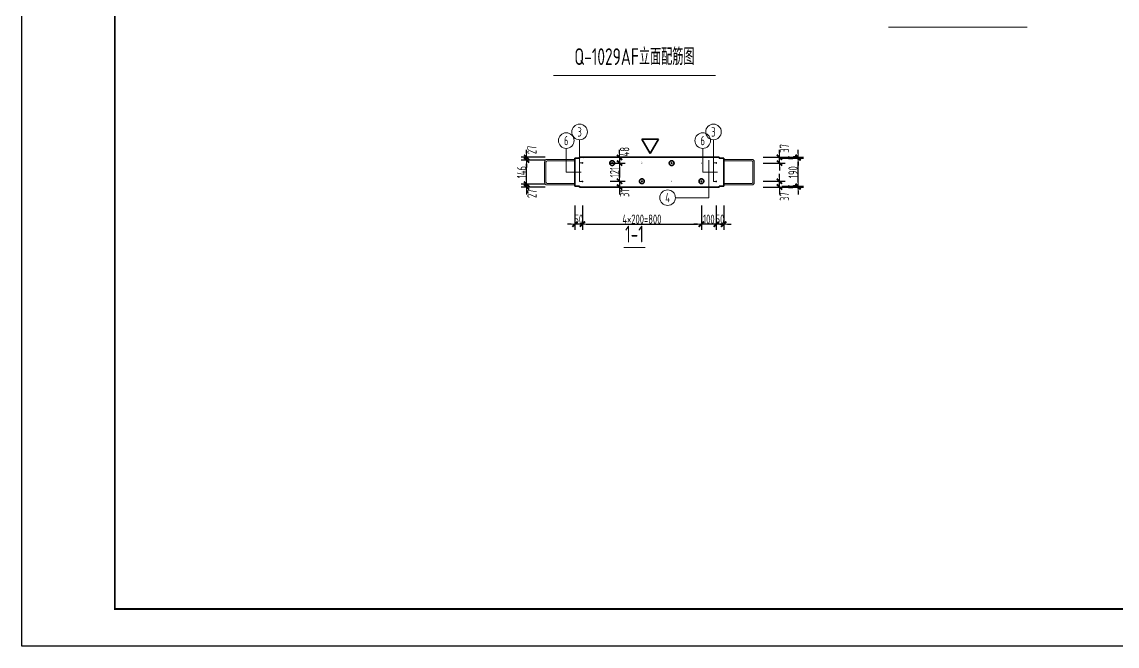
# Model space of a CAD drawing. Extents: x -85320 to 1679916, y -1321939 to 627.
# Drawn here: x 1023540 to 1052996, y -1117942 to -1101144 of the extents above; entities that cross this region are included whole.
import ezdxf
from ezdxf.enums import TextEntityAlignment as Align

# ---------------------------------------------------------------- set-up
doc = ezdxf.new("R2010")
doc.units = 0
doc.header["$LTSCALE"] = 1000
doc.linetypes.add('点划线', pattern=[1850, 1200, -300, 50, -300])
for name, color, linetype in [('BORDER', 7, 'Continuous'), ('打印线框', 7, 'Continuous'), ('拉模', 7, 'Continuous')]:
    doc.layers.add(name, color=color, linetype=linetype)
for name, color, linetype, lineweight in [('直线', 7, 'Continuous', 18), ('预制墙图名', 7, 'Continuous', 18), ('预制墙墙身水平筋', 130, 'Continuous', 18), ('预制墙墙身纵向受力筋', 1, 'Continuous', 18), ('预制墙墙身纵向非受力筋', 94, 'Continuous', 18), ('预制墙墙身附加筋', 94, 'Continuous', 18), ('预制墙拉筋', 130, 'Continuous', 18), ('预制墙详图孔洞', 9, '点划线', 18), ('预制墙详图标注', 3, 'Continuous', 18), ('预制墙详图轮廓', 3, 'Continuous', 35)]:
    doc.layers.add(name, color=color, linetype=linetype, lineweight=lineweight)
doc.styles.add('样式 1', font='yjkeng.shx', dxfattribs={"width": 0.7, "bigfont": 'yjkchn.shx'})
doc.styles.add('样式 2', font='yjkeng.shx', dxfattribs={"width": 0.7, "bigfont": 'yjkchn.shx'})
doc.dimstyles.new('盈建科结构', dxfattribs={"dimscale": 100, "dimtxt": 2.5, "dimasz": 1, "dimexe": 1.5, "dimexo": 0.625, "dimgap": 0.1, "dimtad": 1, "dimdec": 0, "dimrnd": 1, "dimzin": 0, "dimdsep": 46, "dimtxsty": '样式 1', "dimblk": '_yjkbk', "dimblk1": 'ARCHTICK', "dimblk2": 'ARCHTICK', "dimcen": 0.09, "dimadec": 0, "dimazin": 0, "dimtfac": 1, "dimtdec": 4, "dimtix": 1, "dimtmove": 2, "dimatfit": 3, "dimfxl": 1, "dimtolj": 1, "dimtzin": 0, "dimarcsym": 0})

# ---------------------------------------------------------------- blocks, each defined once
blk = doc.blocks.new('_yjkbk')
blk.add_line((-1, 0), (1.5, 0))
blk.add_lwpolyline([(-0.7, -0.7, 0.5, 0.5, 0), (0.7, 0.7, 0.5, 0.5, 0)], format="xyseb")
blk = doc.blocks.new('*D3324')
at = {"layer": 'Defpoints', "color": 0, "transparency": 16777216}
for p in [(1042215, -1106088), (1042415, -1106088), (1042215, -1106588)]:
    blk.add_point(p, dxfattribs=at)
at = {"layer": '预制墙详图标注', "color": 0, "lineweight": -2, "transparency": 16777216}
for p, q in [((1042215, -1106088), (1042215, -1106738)), ((1042415, -1106088), (1042415, -1106738)), ((1042115, -1106588), (1042015, -1106588)), ((1042415, -1106588), (1042215, -1106588)), ((1042515, -1106588), (1042615, -1106588))]:
    blk.add_line(p, q, dxfattribs=at)
at = {"layer": '预制墙详图标注', "color": 0, "lineweight": -2, "transparency": 16777216, "xscale": 100, "yscale": 100, "zscale": 100}
blk.add_blockref('_yjkbk', (1042215, -1106588), dxfattribs=at)
at = {"layer": '预制墙详图标注', "color": 0, "lineweight": -2, "transparency": 16777216, "xscale": 100, "yscale": 100, "zscale": 100, "rotation": 180}
blk.add_blockref('_yjkbk', (1042415, -1106588), dxfattribs=at)
at = {"layer": '预制墙详图标注', "color": 0, "transparency": 16777216, "insert": (1042315, -1106578), "char_height": 250, "attachment_point": 8, "style": '样式 1'}
blk.add_mtext('\\A1;50', dxfattribs=at)
blk = doc.blocks.new('_ArchTick')
at = {"color": 0, "linetype": 'ByBlock', "const_width": 0.4}
blk.add_lwpolyline([(-0.5, -0.5), (0.5, 0.5)], dxfattribs=at)
blk = doc.blocks.new('*D3325')
at = {"layer": 'Defpoints', "color": 0, "transparency": 16777216}
for p in [(1041815, -1106088), (1042215, -1106088), (1041815, -1106588)]:
    blk.add_point(p, dxfattribs=at)
at = {"layer": '预制墙详图标注', "color": 0, "lineweight": -2, "transparency": 16777216}
for p, q in [((1041815, -1106088), (1041815, -1106738)), ((1042215, -1106088), (1042215, -1106738)), ((1041715, -1106588), (1041615, -1106588)), ((1042215, -1106588), (1041815, -1106588)), ((1042315, -1106588), (1042415, -1106588))]:
    blk.add_line(p, q, dxfattribs=at)
at = {"layer": '预制墙详图标注', "color": 0, "lineweight": -2, "transparency": 16777216, "xscale": 100, "yscale": 100, "zscale": 100}
blk.add_blockref('_yjkbk', (1041815, -1106588), dxfattribs=at)
at = {"layer": '预制墙详图标注', "color": 0, "lineweight": -2, "transparency": 16777216, "xscale": 100, "yscale": 100, "zscale": 100, "rotation": 180}
blk.add_blockref('_yjkbk', (1042215, -1106588), dxfattribs=at)
at = {"layer": '预制墙详图标注', "color": 0, "transparency": 16777216, "insert": (1042015, -1106578), "char_height": 250, "attachment_point": 8, "style": '样式 1'}
blk.add_mtext('\\A1;100', dxfattribs=at)
blk = doc.blocks.new('*D3326')
at = {"layer": 'Defpoints', "color": 0, "transparency": 16777216}
for p in [(1038615, -1106088), (1041815, -1106088), (1041815, -1106588)]:
    blk.add_point(p, dxfattribs=at)
at = {"layer": '预制墙详图标注', "color": 0, "lineweight": -2, "transparency": 16777216}
for p, q in [((1038615, -1106151), (1038615, -1106738)), ((1041815, -1106151), (1041815, -1106738)), ((1038715, -1106588), (1041715, -1106588))]:
    blk.add_line(p, q, dxfattribs=at)
at = {"layer": '预制墙详图标注', "color": 0, "lineweight": -2, "transparency": 16777216, "xscale": 100, "yscale": 100, "zscale": 100, "rotation": 180}
blk.add_blockref('_yjkbk', (1038615, -1106588), dxfattribs=at)
at = {"layer": '预制墙详图标注', "color": 0, "lineweight": -2, "transparency": 16777216, "xscale": 100, "yscale": 100, "zscale": 100}
blk.add_blockref('_yjkbk', (1041815, -1106588), dxfattribs=at)
at = {"layer": '预制墙详图标注', "color": 0, "transparency": 16777216, "insert": (1040215, -1106578), "char_height": 250, "attachment_point": 8, "style": '样式 1'}
blk.add_mtext('\\A1;4×200=800', dxfattribs=at)
blk = doc.blocks.new('*D3327')
at = {"layer": 'Defpoints', "color": 0, "transparency": 16777216}
for p in [(1038415, -1106088), (1038615, -1106088), (1038415, -1106588)]:
    blk.add_point(p, dxfattribs=at)
at = {"layer": '预制墙详图标注', "color": 0, "lineweight": -2, "transparency": 16777216}
for p, q in [((1038415, -1106088), (1038415, -1106738)), ((1038615, -1106088), (1038615, -1106738)), ((1038315, -1106588), (1038215, -1106588)), ((1038615, -1106588), (1038415, -1106588)), ((1038715, -1106588), (1038815, -1106588))]:
    blk.add_line(p, q, dxfattribs=at)
at = {"layer": '预制墙详图标注', "color": 0, "lineweight": -2, "transparency": 16777216, "xscale": 100, "yscale": 100, "zscale": 100}
blk.add_blockref('_yjkbk', (1038415, -1106588), dxfattribs=at)
at = {"layer": '预制墙详图标注', "color": 0, "lineweight": -2, "transparency": 16777216, "xscale": 100, "yscale": 100, "zscale": 100, "rotation": 180}
blk.add_blockref('_yjkbk', (1038615, -1106588), dxfattribs=at)
at = {"layer": '预制墙详图标注', "color": 0, "transparency": 16777216, "insert": (1038515, -1106578), "char_height": 250, "attachment_point": 8, "style": '样式 1'}
blk.add_mtext('\\A1;50', dxfattribs=at)
blk = doc.blocks.new('*D3342')
at = {"layer": 'Defpoints', "color": 0, "transparency": 16777216}
for p in [(1037115, -1105512), (1037615, -1105512), (1037615, -1105588)]:
    blk.add_point(p, dxfattribs=at)
at = {"layer": '预制墙详图标注', "color": 0, "lineweight": -2, "transparency": 16777216}
for p, q in [((1037115, -1105412), (1037115, -1105312)), ((1037615, -1105512), (1036965, -1105512)), ((1037615, -1105588), (1036965, -1105588)), ((1037115, -1105588), (1037115, -1105512)), ((1037115, -1105688), (1037115, -1105788))]:
    blk.add_line(p, q, dxfattribs=at)
at = {"layer": '预制墙详图标注', "color": 0, "lineweight": -2, "transparency": 16777216, "xscale": 100, "yscale": 100, "zscale": 100}
for p, rotation in [((1037115, -1105512), 270), ((1037115, -1105588), 90)]:
    blk.add_blockref('_yjkbk', p, dxfattribs=dict(at, rotation=rotation))
at = {"layer": '预制墙详图标注', "color": 0, "transparency": 16777216, "insert": (1037383, -1105768), "char_height": 250, "attachment_point": 8, "rotation": 90, "style": '样式 1'}
blk.add_mtext('\\A1;27', dxfattribs=at)
blk = doc.blocks.new('*D3343')
at = {"layer": 'Defpoints', "color": 0, "transparency": 16777216}
for p in [(1037115, -1104864), (1037615, -1104864), (1037615, -1105512)]:
    blk.add_point(p, dxfattribs=at)
at = {"layer": '预制墙详图标注', "color": 0, "lineweight": -2, "transparency": 16777216}
for p, q in [((1037615, -1104864), (1036965, -1104864)), ((1037115, -1105412), (1037115, -1104964)), ((1037615, -1105512), (1036965, -1105512))]:
    blk.add_line(p, q, dxfattribs=at)
at = {"layer": '预制墙详图标注', "color": 0, "lineweight": -2, "transparency": 16777216, "xscale": 100, "yscale": 100, "zscale": 100}
for p, rotation in [((1037115, -1104864), 90), ((1037115, -1105512), 270)]:
    blk.add_blockref('_yjkbk', p, dxfattribs=dict(at, rotation=rotation))
at = {"layer": '预制墙详图标注', "color": 0, "transparency": 16777216, "insert": (1037105, -1105188), "char_height": 250, "attachment_point": 8, "rotation": 90, "style": '样式 1'}
blk.add_mtext('\\A1;146', dxfattribs=at)
blk = doc.blocks.new('*D3344')
at = {"layer": 'Defpoints', "color": 0, "transparency": 16777216}
for p in [(1037115, -1104788), (1037615, -1104788), (1037615, -1104864)]:
    blk.add_point(p, dxfattribs=at)
at = {"layer": '预制墙详图标注', "color": 0, "lineweight": -2, "transparency": 16777216}
for p, q in [((1037115, -1104688), (1037115, -1104588)), ((1037615, -1104788), (1036965, -1104788)), ((1037615, -1104864), (1036965, -1104864)), ((1037115, -1104864), (1037115, -1104788)), ((1037115, -1104964), (1037115, -1105064))]:
    blk.add_line(p, q, dxfattribs=at)
at = {"layer": '预制墙详图标注', "color": 0, "lineweight": -2, "transparency": 16777216, "xscale": 100, "yscale": 100, "zscale": 100}
for p, rotation in [((1037115, -1104788), 270), ((1037115, -1104864), 90)]:
    blk.add_blockref('_yjkbk', p, dxfattribs=dict(at, rotation=rotation))
at = {"layer": '预制墙详图标注', "color": 0, "transparency": 16777216, "insert": (1037381, -1104589), "char_height": 250, "attachment_point": 8, "rotation": 90, "style": '样式 1'}
blk.add_mtext('\\A1;27', dxfattribs=at)
blk = doc.blocks.new('*D3362')
at = {"layer": 'Defpoints', "color": 0, "transparency": 16777216}
for p in [(1039365, -1105432), (1039365, -1105588), (1039615, -1105588)]:
    blk.add_point(p, dxfattribs=at)
at = {"layer": '预制墙详图标注', "color": 0, "lineweight": -2, "transparency": 16777216}
for p, q in [((1039365, -1105432), (1039765, -1105432)), ((1039615, -1105332), (1039615, -1105232)), ((1039615, -1105432), (1039615, -1105588)), ((1039365, -1105588), (1039765, -1105588)), ((1039615, -1105688), (1039615, -1105788))]:
    blk.add_line(p, q, dxfattribs=at)
at = {"layer": '预制墙详图标注', "color": 0, "lineweight": -2, "transparency": 16777216, "xscale": 100, "yscale": 100, "zscale": 100}
for p, rotation in [((1039615, -1105432), 270), ((1039615, -1105588), 90)]:
    blk.add_blockref('_yjkbk', p, dxfattribs=dict(at, rotation=rotation))
at = {"layer": '预制墙详图标注', "color": 0, "transparency": 16777216, "insert": (1039875, -1105756), "char_height": 250, "attachment_point": 8, "rotation": 90, "style": '样式 1'}
blk.add_mtext('\\A1;31', dxfattribs=at)
blk = doc.blocks.new('*D3363')
at = {"layer": 'Defpoints', "color": 0, "transparency": 16777216}
for p in [(1039365, -1104944), (1039365, -1105432), (1039615, -1105432)]:
    blk.add_point(p, dxfattribs=at)
at = {"layer": '预制墙详图标注', "color": 0, "lineweight": -2, "transparency": 16777216}
for p, q in [((1039365, -1104944), (1039765, -1104944)), ((1039615, -1105044), (1039615, -1105332)), ((1039365, -1105432), (1039765, -1105432))]:
    blk.add_line(p, q, dxfattribs=at)
at = {"layer": '预制墙详图标注', "color": 0, "lineweight": -2, "transparency": 16777216, "xscale": 100, "yscale": 100, "zscale": 100}
for p, rotation in [((1039615, -1104944), 90), ((1039615, -1105432), 270)]:
    blk.add_blockref('_yjkbk', p, dxfattribs=dict(at, rotation=rotation))
at = {"layer": '预制墙详图标注', "color": 0, "transparency": 16777216, "insert": (1039605, -1105188), "char_height": 250, "attachment_point": 8, "rotation": 90, "style": '样式 1'}
blk.add_mtext('\\A1;121', dxfattribs=at)
blk = doc.blocks.new('*D3364')
at = {"layer": 'Defpoints', "color": 0, "transparency": 16777216}
for p in [(1039365, -1104788), (1039365, -1104944), (1039615, -1104944)]:
    blk.add_point(p, dxfattribs=at)
at = {"layer": '预制墙详图标注', "color": 0, "lineweight": -2, "transparency": 16777216}
for p, q in [((1039615, -1104688), (1039615, -1104588)), ((1039365, -1104788), (1039765, -1104788)), ((1039615, -1104788), (1039615, -1104944)), ((1039365, -1104944), (1039765, -1104944)), ((1039615, -1105044), (1039615, -1105144))]:
    blk.add_line(p, q, dxfattribs=at)
at = {"layer": '预制墙详图标注', "color": 0, "lineweight": -2, "transparency": 16777216, "xscale": 100, "yscale": 100, "zscale": 100}
for p, rotation in [((1039615, -1104788), 270), ((1039615, -1104944), 90)]:
    blk.add_blockref('_yjkbk', p, dxfattribs=dict(at, rotation=rotation))
at = {"layer": '预制墙详图标注', "color": 0, "transparency": 16777216, "insert": (1039875, -1104636), "char_height": 250, "attachment_point": 8, "rotation": 90, "style": '样式 1'}
blk.add_mtext('\\A1;48', dxfattribs=at)
blk = doc.blocks.new('图框1')
at = {"layer": 'BORDER', "const_width": 50}
blk.add_lwpolyline([(1377779, -823089), (1377779, -783089), (1433679, -783089), (1433679, -823089)], close=True, dxfattribs=at)
blk = doc.blocks.new('闭口大左')
at = {"layer": '预制墙墙身水平筋', "color": 4, "lineweight": 0}
for p, q in [((1052669, -854687), (1052669, -855255)), ((1052709, -854687), (1052709, -855255))]:
    blk.add_line(p, q, dxfattribs=at)
at = {"layer": '预制墙墙身水平筋', "lineweight": 0}
for p, q in [((1052729, -854627), (1053489, -854627)), ((1052729, -854627), (1053489, -854627)), ((1052729, -854627), (1053489, -854627)), ((1052729, -854627), (1053489, -854627)), ((1052729, -854627), (1053489, -854627)), ((1052729, -854627), (1053489, -854627)), ((1052729, -854627), (1053489, -854627)), ((1052729, -854627), (1053489, -854627)), ((1052729, -854627), (1053489, -854627)), ((1052729, -854627), (1053489, -854627)), ((1052729, -854627), (1053489, -854627)), ((1052729, -854627), (1053489, -854627)), ((1052729, -854627), (1053489, -854627)), ((1052729, -854627), (1053489, -854627)), ((1052729, -854627), (1053489, -854627)), ((1053489, -854667), (1052729, -854667)), ((1053489, -854667), (1052729, -854667)), ((1053489, -854667), (1052729, -854667)), ((1053489, -854667), (1052729, -854667)), ((1053489, -854667), (1052729, -854667)), ((1053489, -854667), (1052729, -854667)), ((1053489, -854667), (1052729, -854667)), ((1053489, -854667), (1052729, -854667)), ((1053489, -854667), (1052729, -854667)), ((1053489, -854667), (1052729, -854667)), ((1053489, -854667), (1052729, -854667)), ((1053489, -854667), (1052729, -854667)), ((1053489, -854667), (1052729, -854667)), ((1053489, -854667), (1052729, -854667)), ((1053489, -854667), (1052729, -854667)), ((1052729, -855275), (1053489, -855275)), ((1053489, -855315), (1052729, -855315))]:
    blk.add_line(p, q, dxfattribs=at)
for centre, radius, start, end in [((1052729, -854687), 60, 90, 180), ((1052729, -854687), 60, 90, 180), ((1052729, -854687), 60, 90, 180), ((1052729, -854687), 60, 90, 180), ((1052729, -854687), 60, 90, 180), ((1052729, -854687), 60, 90, 180), ((1052729, -854687), 60, 90, 180), ((1052729, -854687), 60, 90, 180), ((1052729, -854687), 60, 90, 180), ((1052729, -854687), 60, 90, 180), ((1052729, -854687), 60, 90, 180), ((1052729, -854687), 60, 90, 180), ((1052729, -854687), 60, 90, 180), ((1052729, -854687), 60, 90, 180), ((1052729, -854687), 20, 90, 180), ((1052729, -854687), 20, 90, 180), ((1052729, -854687), 20, 90, 180), ((1052729, -854687), 20, 90, 180), ((1052729, -854687), 20, 90, 180), ((1052729, -854687), 20, 90, 180), ((1052729, -854687), 20, 90, 180), ((1052729, -854687), 20, 90, 180), ((1052729, -854687), 20, 90, 180), ((1052729, -854687), 20, 90, 180), ((1052729, -854687), 20, 90, 180), ((1052729, -854687), 20, 90, 180), ((1052729, -854687), 20, 90, 180), ((1052729, -854687), 20, 90, 180), ((1052729, -855255), 60, 180, 270), ((1052729, -855255), 20, 180, 270)]:
    blk.add_arc(centre, radius, start, end, dxfattribs=at)
blk = doc.blocks.new('u闭口大右')
at = {"layer": '预制墙墙身水平筋', "lineweight": 0}
for p, q in [((1059089, -854627), (1059833, -854627)), ((1059089, -854627), (1059833, -854627)), ((1059089, -854627), (1059833, -854627)), ((1059089, -854627), (1059833, -854627)), ((1059089, -854627), (1059833, -854627)), ((1059089, -854627), (1059833, -854627)), ((1059089, -854627), (1059833, -854627)), ((1059089, -854627), (1059833, -854627)), ((1059089, -854627), (1059833, -854627)), ((1059089, -854627), (1059833, -854627)), ((1059089, -854627), (1059833, -854627)), ((1059089, -854627), (1059833, -854627)), ((1059089, -854627), (1059833, -854627)), ((1059089, -854627), (1059833, -854627)), ((1059089, -854627), (1059833, -854627)), ((1059833, -854667), (1059089, -854667)), ((1059833, -854667), (1059089, -854667)), ((1059833, -854667), (1059089, -854667)), ((1059833, -854667), (1059089, -854667)), ((1059833, -854667), (1059089, -854667)), ((1059833, -854667), (1059089, -854667)), ((1059833, -854667), (1059089, -854667)), ((1059833, -854667), (1059089, -854667)), ((1059833, -854667), (1059089, -854667)), ((1059833, -854667), (1059089, -854667)), ((1059833, -854667), (1059089, -854667)), ((1059833, -854667), (1059089, -854667)), ((1059833, -854667), (1059089, -854667)), ((1059833, -854667), (1059089, -854667)), ((1059833, -854667), (1059089, -854667)), ((1059869, -854732), (1059869, -854703)), ((1059869, -854732), (1059869, -854703)), ((1059869, -854732), (1059869, -854703)), ((1059869, -854732), (1059869, -854703)), ((1059869, -854732), (1059869, -854703)), ((1059869, -854732), (1059869, -854703)), ((1059869, -854732), (1059869, -854703)), ((1059869, -854732), (1059869, -854703)), ((1059869, -854732), (1059869, -854703)), ((1059869, -854732), (1059869, -854703)), ((1059869, -854732), (1059869, -854703)), ((1059869, -854732), (1059869, -854703)), ((1059869, -854732), (1059869, -854703)), ((1059869, -854732), (1059869, -854703)), ((1059869, -854732), (1059869, -854703)), ((1059909, -854703), (1059909, -854732)), ((1059909, -854703), (1059909, -854732)), ((1059909, -854703), (1059909, -854732)), ((1059909, -854703), (1059909, -854732)), ((1059909, -854703), (1059909, -854732)), ((1059909, -854703), (1059909, -854732)), ((1059909, -854703), (1059909, -854732)), ((1059909, -854703), (1059909, -854732)), ((1059909, -854703), (1059909, -854732)), ((1059909, -854703), (1059909, -854732)), ((1059909, -854703), (1059909, -854732)), ((1059909, -854703), (1059909, -854732)), ((1059909, -854703), (1059909, -854732)), ((1059909, -854703), (1059909, -854732)), ((1059909, -854703), (1059909, -854732)), ((1059089, -855275), (1059833, -855275)), ((1059089, -855275), (1059833, -855275)), ((1059089, -855275), (1059833, -855275)), ((1059089, -855275), (1059833, -855275)), ((1059089, -855275), (1059833, -855275)), ((1059089, -855275), (1059833, -855275)), ((1059089, -855275), (1059833, -855275)), ((1059089, -855275), (1059833, -855275)), ((1059089, -855275), (1059833, -855275)), ((1059089, -855275), (1059833, -855275)), ((1059089, -855275), (1059833, -855275)), ((1059089, -855275), (1059833, -855275)), ((1059089, -855275), (1059833, -855275)), ((1059089, -855275), (1059833, -855275)), ((1059089, -855275), (1059833, -855275)), ((1059833, -855315), (1059089, -855315))]:
    blk.add_line(p, q, dxfattribs=at)
at = {"layer": '预制墙墙身水平筋', "color": 4, "lineweight": 0}
for p, q in [((1059869, -854703), (1059869, -855238)), ((1059909, -854703), (1059909, -855238))]:
    blk.add_line(p, q, dxfattribs=at)
at = {"layer": '预制墙墙身水平筋', "lineweight": 0}
for centre, radius, start, end in [((1059833, -854703), 76.6, 360, 90), ((1059833, -854703), 76.6, 360, 90), ((1059833, -854703), 76.6, 360, 90), ((1059833, -854703), 76.6, 360, 90), ((1059833, -854703), 76.6, 360, 90), ((1059833, -854703), 76.6, 360, 90), ((1059833, -854703), 76.6, 360, 90), ((1059833, -854703), 76.6, 360, 90), ((1059833, -854703), 76.6, 360, 90), ((1059833, -854703), 76.6, 360, 90), ((1059833, -854703), 76.6, 360, 90), ((1059833, -854703), 76.6, 360, 90), ((1059833, -854703), 76.6, 360, 90), ((1059833, -854703), 76.6, 360, 90), ((1059833, -854703), 36.6, 360, 90), ((1059833, -854703), 36.6, 360, 90), ((1059833, -854703), 36.6, 360, 90), ((1059833, -854703), 36.6, 360, 90), ((1059833, -854703), 36.6, 360, 90), ((1059833, -854703), 36.6, 360, 90), ((1059833, -854703), 36.6, 360, 90), ((1059833, -854703), 36.6, 360, 90), ((1059833, -854703), 36.6, 360, 90), ((1059833, -854703), 36.6, 360, 90), ((1059833, -854703), 36.6, 360, 90), ((1059833, -854703), 36.6, 360, 90), ((1059833, -854703), 36.6, 360, 90), ((1059833, -854703), 36.6, 360, 90), ((1059833, -855238), 76.6, 270, 0), ((1059833, -855238), 76.6, 270, 0), ((1059833, -855238), 76.6, 270, 0), ((1059833, -855238), 76.6, 270, 0), ((1059833, -855238), 76.6, 270, 0), ((1059833, -855238), 76.6, 270, 0), ((1059833, -855238), 76.6, 270, 0), ((1059833, -855238), 76.6, 270, 0), ((1059833, -855238), 76.6, 270, 0), ((1059833, -855238), 76.6, 270, 0), ((1059833, -855238), 76.6, 270, 0), ((1059833, -855238), 76.6, 270, 0), ((1059833, -855238), 76.6, 270, 0), ((1059833, -855238), 36.6, 270, 0), ((1059833, -855238), 76.6, 270, 0)]:
    blk.add_arc(centre, radius, start, end, dxfattribs=at)
blk = doc.blocks.new('*D3377')
at = {"layer": 'Defpoints', "color": 0, "transparency": 16777216}
for p in [(1043415, -1105432), (1043915, -1105432), (1043415, -1105588)]:
    blk.add_point(p, dxfattribs=at)
at = {"layer": '预制墙详图标注', "color": 0, "lineweight": -2, "transparency": 16777216}
for p, q in [((1043478, -1105432), (1044065, -1105432)), ((1043915, -1105332), (1043915, -1105232)), ((1043915, -1105588), (1043915, -1105432)), ((1043478, -1105588), (1044065, -1105588)), ((1043915, -1105688), (1043915, -1105788))]:
    blk.add_line(p, q, dxfattribs=at)
at = {"layer": '预制墙详图标注', "color": 0, "lineweight": -2, "transparency": 16777216, "xscale": 100, "yscale": 100, "zscale": 100}
for p, rotation in [((1043915, -1105432), 270), ((1043915, -1105588), 90)]:
    blk.add_blockref('_yjkbk', p, dxfattribs=dict(at, rotation=rotation))
at = {"layer": '预制墙详图标注', "color": 0, "transparency": 16777216, "insert": (1044175, -1105845), "char_height": 250, "attachment_point": 8, "rotation": 90, "style": '样式 1'}
blk.add_mtext('\\A1;37', dxfattribs=at)
blk = doc.blocks.new('*D3378')
at = {"layer": 'Defpoints', "color": 0, "transparency": 16777216}
for p in [(1043415, -1104788), (1043915, -1104788), (1043415, -1104944)]:
    blk.add_point(p, dxfattribs=at)
at = {"layer": '预制墙详图标注', "color": 0, "lineweight": -2, "transparency": 16777216}
for p, q in [((1043915, -1104688), (1043915, -1104588)), ((1043478, -1104788), (1044065, -1104788)), ((1043915, -1104944), (1043915, -1104788)), ((1043478, -1104944), (1044065, -1104944)), ((1043915, -1105044), (1043915, -1105144))]:
    blk.add_line(p, q, dxfattribs=at)
at = {"layer": '预制墙详图标注', "color": 0, "lineweight": -2, "transparency": 16777216, "xscale": 100, "yscale": 100, "zscale": 100}
for p, rotation in [((1043915, -1104788), 270), ((1043915, -1104944), 90)]:
    blk.add_blockref('_yjkbk', p, dxfattribs=dict(at, rotation=rotation))
at = {"layer": '预制墙详图标注', "color": 0, "transparency": 16777216, "insert": (1044175, -1104547), "char_height": 250, "attachment_point": 8, "rotation": 90, "style": '样式 1'}
blk.add_mtext('\\A1;37', dxfattribs=at)
blk = doc.blocks.new('*D3379')
at = {"layer": 'Defpoints', "color": 0, "transparency": 16777216}
for p in [(1043915, -1104808), (1044415, -1104808), (1043915, -1105568)]:
    blk.add_point(p, dxfattribs=at)
at = {"layer": '预制墙详图标注', "color": 0, "lineweight": -2, "transparency": 16777216}
for p, q in [((1043978, -1104808), (1044565, -1104808)), ((1044415, -1105468), (1044415, -1104908)), ((1043978, -1105568), (1044565, -1105568))]:
    blk.add_line(p, q, dxfattribs=at)
at = {"layer": '预制墙详图标注', "color": 0, "lineweight": -2, "transparency": 16777216, "xscale": 100, "yscale": 100, "zscale": 100}
for p, rotation in [((1044415, -1104808), 90), ((1044415, -1105568), 270)]:
    blk.add_blockref('_yjkbk', p, dxfattribs=dict(at, rotation=rotation))
at = {"layer": '预制墙详图标注', "color": 0, "transparency": 16777216, "insert": (1044405, -1105188), "char_height": 250, "attachment_point": 8, "rotation": 90, "style": '样式 1'}
blk.add_mtext('\\A1;190', dxfattribs=at)
blk = doc.blocks.new('*D3380')
at = {"layer": 'Defpoints', "color": 0, "transparency": 16777216}
for p in [(1043915, -1104788), (1043915, -1104808), (1044415, -1104788)]:
    blk.add_point(p, dxfattribs=at)
at = {"layer": '预制墙详图标注', "color": 0, "lineweight": -2, "transparency": 16777216}
for p, q in [((1044415, -1104688), (1044415, -1104588)), ((1043978, -1104788), (1044565, -1104788)), ((1043978, -1104808), (1044565, -1104808)), ((1044415, -1104808), (1044415, -1104788)), ((1044415, -1104908), (1044415, -1105008))]:
    blk.add_line(p, q, dxfattribs=at)
at = {"layer": '预制墙详图标注', "color": 0, "lineweight": -2, "transparency": 16777216, "xscale": 100, "yscale": 100, "zscale": 100}
for p, rotation in [((1044415, -1104808), 90), ((1044415, -1104788), 270)]:
    blk.add_blockref('_yjkbk', p, dxfattribs=dict(at, rotation=rotation))
at = {"layer": '预制墙详图标注', "color": 0, "transparency": 16777216, "insert": (1044405, -1104798), "char_height": 250, "attachment_point": 8, "rotation": 90, "style": '样式 1'}
blk.add_mtext('\\A1;5', dxfattribs=at)
blk = doc.blocks.new('*D3381')
at = {"layer": 'Defpoints', "color": 0, "transparency": 16777216}
for p in [(1043915, -1105568), (1043915, -1105588), (1044415, -1105568)]:
    blk.add_point(p, dxfattribs=at)
at = {"layer": '预制墙详图标注', "color": 0, "lineweight": -2, "transparency": 16777216}
for p, q in [((1044415, -1105468), (1044415, -1105368)), ((1043978, -1105568), (1044565, -1105568)), ((1043978, -1105588), (1044565, -1105588)), ((1044415, -1105588), (1044415, -1105568)), ((1044415, -1105688), (1044415, -1105788))]:
    blk.add_line(p, q, dxfattribs=at)
at = {"layer": '预制墙详图标注', "color": 0, "lineweight": -2, "transparency": 16777216, "xscale": 100, "yscale": 100, "zscale": 100}
for p, rotation in [((1044415, -1105588), 90), ((1044415, -1105568), 270)]:
    blk.add_blockref('_yjkbk', p, dxfattribs=dict(at, rotation=rotation))
at = {"layer": '预制墙详图标注', "color": 0, "transparency": 16777216, "insert": (1044405, -1105578), "char_height": 250, "attachment_point": 8, "rotation": 90, "style": '样式 1'}
blk.add_mtext('\\A1;5', dxfattribs=at)

msp = doc.modelspace()

# ---------------------------------------------------------------- linework, layer by layer
at = {"layer": '打印线框', "color": 1}
msp.add_lwpolyline([(1023539.777, -1117942.171), (1023539.777, -1075942.171), (1082939.777, -1075942.171), (1082939.777, -1117942.171)], close=True, dxfattribs=at)
at = {"layer": '直线', "lineweight": 18}
for p, q in [((1038615.312, -1104940.161), (1038540.312, -1104940.161)), ((1042215.312, -1104940.161), (1042140.312, -1104940.161)), ((1042015.312, -1105512.161), (1042015.312, -1105874.161))]:
    msp.add_line(p, q, dxfattribs=at)
for points in [[(1038579.312, -1105188.161), (1038179.312, -1105188.161), (1038179.312, -1104548.161)], [(1038615.312, -1105436.161), (1038540.312, -1105436.161), (1038540.312, -1104315.161)], [(1042251.312, -1105188.161), (1041851.312, -1105188.161), (1041851.312, -1104548.161)], [(1042215.312, -1105436.161), (1042140.312, -1105436.161), (1042140.312, -1104315.161)], [(1042015.312, -1104864.161), (1042015.312, -1105874.161), (1041117.312, -1105874.161)]]:
    msp.add_lwpolyline(points, dxfattribs=at)
for centre in [(1038540.312, -1104105.161), (1042140.312, -1104105.161), (1038179.312, -1104338.161), (1041851.312, -1104338.161), (1040907.312, -1105874.161)]:
    msp.add_circle(centre, 210, dxfattribs=at)
at = {"layer": '预制墙图名', "lineweight": 18}
for p, q in [((1050579.159, -1101283.307), (1046851.464, -1101283.307)), ((1042196.522, -1102583.307), (1037834.102, -1102583.307)), ((1040300.023, -1107213.161), (1039730.6, -1107213.161))]:
    msp.add_line(p, q, dxfattribs=at)
at = {"layer": '预制墙墙身水平筋', "lineweight": 18, "const_width": 0.18}
for points in [[(1042415.312, -1104844.161), (1038415.312, -1104844.161)], [(1038415.312, -1104884.161), (1042415.312, -1104884.161)], [(1042415.312, -1105492.161), (1038415.312, -1105492.161)], [(1038415.312, -1105532.161), (1042415.312, -1105532.161)]]:
    msp.add_lwpolyline(points, dxfattribs=at)
at = {"layer": '预制墙墙身纵向受力筋', "lineweight": 18, "const_width": 28}
for points in [[(1039401.312, -1104944.161, -1), (1039429.312, -1104944.161, -1)], [(1041001.312, -1104944.161, -1), (1041029.312, -1104944.161, -1)], [(1040201.312, -1105432.161, -1), (1040229.312, -1105432.161, -1)], [(1041801.312, -1105432.161, -1), (1041829.312, -1105432.161, -1)]]:
    msp.add_lwpolyline(points, format="xyb", close=True, dxfattribs=at)
at = {"layer": '预制墙墙身纵向非受力筋', "lineweight": 18, "const_width": 12}
for points in [[(1040209.312, -1104944.161, -1), (1040221.312, -1104944.161, -1)], [(1041809.312, -1104944.161, -1), (1041821.312, -1104944.161, -1)], [(1039409.312, -1105432.161, -1), (1039421.312, -1105432.161, -1)], [(1041009.312, -1105432.161, -1), (1041021.312, -1105432.161, -1)]]:
    msp.add_lwpolyline(points, format="xyb", close=True, dxfattribs=at)
at = {"layer": '预制墙墙身附加筋', "lineweight": 18, "const_width": 24}
for points in [[(1038603.312, -1104940.161, -1), (1038627.312, -1104940.161, -1)], [(1042203.312, -1104940.161, -1), (1042227.312, -1104940.161, -1)], [(1038603.312, -1105436.161, -1), (1038627.312, -1105436.161, -1)], [(1042203.312, -1105436.161, -1), (1042227.312, -1105436.161, -1)]]:
    msp.add_lwpolyline(points, format="xyb", close=True, dxfattribs=at)
at = {"layer": '预制墙拉筋', "lineweight": 18, "const_width": 0.18}
for points in [[(1038698.682, -1105448.519), (1038643.568, -1105526.431, -0.24342753), (1038609.309, -1105544.161), (1038594.31, -1105544.161), (1038594.31, -1105546.163, -0.414213568), (1038593.309, -1105545.162), (1038595.312, -1105545.162), (1038595.312, -1104846.158, -0.414213568), (1038609.309, -1104832.161), (1038624.308, -1104832.161, -0.24342753), (1038634.906, -1104837.646), (1038698.682, -1104927.803), (1038724.806, -1104909.323), (1038661.031, -1104819.166, 0.24342753), (1038624.308, -1104800.161), (1038609.309, -1104800.161, 0.414213568), (1038563.312, -1104846.158), (1038563.312, -1105545.162, 0.414213568), (1038594.31, -1105576.161), (1038609.309, -1105576.161, 0.24342753), (1038669.693, -1105544.911), (1038724.806, -1105466.999)], [(1040143.817, -1105466.999), (1040198.931, -1105544.911, 0.24342753), (1040259.314, -1105576.161), (1040274.313, -1105576.161, 0.414213568), (1040305.312, -1105545.162), (1040305.312, -1104846.158, 0.414213568), (1040259.314, -1104800.161), (1040244.315, -1104800.161, 0.24342753), (1040207.592, -1104819.166), (1040143.817, -1104909.323), (1040169.942, -1104927.803), (1040233.717, -1104837.646, -0.24342753), (1040244.315, -1104832.161), (1040259.314, -1104832.161, -0.414213568), (1040273.312, -1104846.158), (1040273.312, -1105545.162), (1040275.314, -1105545.162, -0.414213568), (1040274.313, -1105546.163), (1040274.313, -1105544.161), (1040259.314, -1105544.161, -0.24342753), (1040225.055, -1105526.431), (1040169.942, -1105448.519)], [(1042105.817, -1105466.999), (1042160.931, -1105544.911, 0.24342753), (1042221.314, -1105576.161), (1042236.313, -1105576.161, 0.414213568), (1042267.312, -1105545.162), (1042267.312, -1104846.158, 0.414213568), (1042221.314, -1104800.161), (1042206.315, -1104800.161, 0.24342753), (1042169.592, -1104819.166), (1042105.817, -1104909.323), (1042131.942, -1104927.803), (1042195.717, -1104837.646, -0.24342753), (1042206.315, -1104832.161), (1042221.314, -1104832.161, -0.414213568), (1042235.312, -1104846.158), (1042235.312, -1105545.162), (1042237.314, -1105545.162, -0.414213568), (1042236.313, -1105546.163), (1042236.313, -1105544.161), (1042221.314, -1105544.161, -0.24342753), (1042187.055, -1105526.431), (1042131.942, -1105448.519)]]:
    msp.add_lwpolyline(points, format="xyb", close=True, dxfattribs=at)
at = {"layer": '预制墙详图孔洞', "lineweight": 35}
for centre in [(1039415.312, -1104944.161), (1041015.312, -1104944.161), (1040215.312, -1105432.161), (1041815.312, -1105432.161)]:
    msp.add_circle(centre, 64, dxfattribs=at)
at = {"layer": '预制墙详图标注', "lineweight": 35}
for p, q in [((1040438.6, -1104685.638), (1040213.6, -1104295.926)), ((1040213.6, -1104295.926), (1040663.6, -1104295.926)), ((1040438.6, -1104685.638), (1040663.6, -1104295.926))]:
    msp.add_line(p, q, dxfattribs=at)
at = {"layer": '预制墙详图轮廓', "lineweight": 35}
for p, q in [((1038535.312, -1104808.161), (1038415.312, -1104808.161)), ((1038415.312, -1104808.161), (1038415.312, -1105568.161)), ((1042295.312, -1104788.161), (1038535.312, -1104788.161)), ((1038535.312, -1104788.161), (1038535.312, -1104808.161)), ((1042295.312, -1104808.161), (1042295.312, -1104788.161)), ((1042415.312, -1104808.161), (1042295.312, -1104808.161)), ((1042415.312, -1105568.161), (1042415.312, -1104808.161)), ((1038415.312, -1105568.161), (1038535.312, -1105568.161)), ((1038535.312, -1105568.161), (1038535.312, -1105588.161)), ((1042295.312, -1105588.161), (1038535.312, -1105588.161)), ((1042295.312, -1105588.161), (1042295.312, -1105568.161)), ((1042295.312, -1105568.161), (1042415.312, -1105568.161))]:
    msp.add_line(p, q, dxfattribs=at)

# ---------------------------------------------------------------- block references
at = {"layer": '拉模', "color": 3}
msp.add_blockref('图框1', (-351739.171, -293853.476), dxfattribs=at)
at = {"layer": '预制墙墙身水平筋', "color": 4, "xscale": -1}
for name, p in [('u闭口大右', (2097504.683, -250217.313)), ('闭口大左', (2095904.683, -250217.313))]:
    msp.add_blockref(name, p, dxfattribs=at)

# ---------------------------------------------------------------- texts
at = {"layer": '直线', "linetype": 'Continuous', "style": '样式 1', "width": 0.7}
for s, p in [('3', (1038540.312, -1104105.161)), ('3', (1042140.312, -1104105.161)), ('6', (1038179.312, -1104338.161)), ('6', (1041851.312, -1104338.161)), ('4', (1040907.312, -1105874.161))]:
    msp.add_text(s, height=250, dxfattribs=at).set_placement(p, align=Align.MIDDLE_CENTER)
at = {"layer": '预制墙图名', "linetype": 'Continuous', "style": '样式 2', "width": 0.7}
for s, p in [('Q-1029AF立面配筋图', (1040015.312, -1102438.161)), ('1-1', (1040015.312, -1107213.161))]:
    msp.add_text(s, height=450, dxfattribs=at).set_placement(p, align=Align.BOTTOM_CENTER)

# ---------------------------------------------------------------- dimensions: what is measured, and where the dimension line sits
at = {"layer": '预制墙详图标注'}
for base, p1, p2, angle, text, override, picture, middle in [((1037115.312, -1104788.161), (1037615.312, -1104864.161), (1037615.312, -1104788.161), 90, '27', {"dimexo": 0, "dimlfac": 0.25, "dimrnd": 5}, '*D3344', (1037255.556, -1104588.57)), ((1039615.312, -1104944.161), (1039365.312, -1104788.161), (1039365.312, -1104944.161), 270, '48', {"dimexo": 0, "dimlfac": 0.25, "dimrnd": 5}, '*D3364', (1039750.312, -1104635.931)), ((1043915.312, -1104788.161), (1043415.312, -1104944.161), (1043415.312, -1104788.161), 90, '37', {"dimlfac": 0.25, "dimrnd": 5}, '*D3378', (1044050.312, -1104546.581)), ((1037115.312, -1105512.161), (1037615.312, -1105588.161), (1037615.312, -1105512.161), 90, '27', {"dimexo": 0, "dimlfac": 0.25, "dimrnd": 5}, '*D3342', (1037258.072, -1105768.187)), ((1039615.312, -1105588.161), (1039365.312, -1105432.161), (1039365.312, -1105588.161), 270, '31', {"dimexo": 0, "dimlfac": 0.25, "dimrnd": 5}, '*D3362', (1039750.312, -1105756.027)), ((1043915.312, -1105432.161), (1043415.312, -1105588.161), (1043415.312, -1105432.161), 90, '37', {"dimlfac": 0.25, "dimrnd": 5}, '*D3377', (1044050.312, -1105844.713))]:
    dim = msp.add_linear_dim(base=base, p1=p1, p2=p2, angle=angle, text=text, dimstyle='盈建科结构', override=override, dxfattribs=at)
    dim.commit()
    dim.dimension.update_dxf_attribs({"geometry": picture, "text_midpoint": middle, "dimtype": 161})
for p1, p2, distance, override, picture, middle in [((1043915.312, -1104808.161), (1043915.312, -1104788.161), -500, {"dimscale": 100, "dimtxt": 2.5, "dimasz": 1, "dimexe": 1.5, "dimexo": 0.625, "dimgap": 0.1, "dimtad": 1, "dimlfac": 0.25, "dimrnd": 5, "dimdle": 0, "dimtix": 1, "dimfxlon": 0}, '*D3380', (1044280.312, -1104798.161)), ((1043915.312, -1105568.161), (1043915.312, -1104808.161), -500, {"dimscale": 100, "dimtxt": 2.5, "dimasz": 1, "dimexe": 1.5, "dimexo": 0.625, "dimgap": 0.1, "dimtad": 1, "dimlfac": 0.25, "dimrnd": 5, "dimdle": 0, "dimtix": 1, "dimfxlon": 0}, '*D3379', (1044280.312, -1105188.161)), ((1043915.312, -1105588.161), (1043915.312, -1105568.161), -500, {"dimscale": 100, "dimtxt": 2.5, "dimasz": 1, "dimexe": 1.5, "dimexo": 0.625, "dimgap": 0.1, "dimtad": 1, "dimlfac": 0.25, "dimrnd": 5, "dimdle": 0, "dimtix": 1, "dimfxlon": 0}, '*D3381', (1044280.312, -1105578.161)), ((1038615.312, -1106088.161), (1038415.312, -1106088.161), 500, {"dimscale": 100, "dimtxt": 2.5, "dimasz": 1, "dimexe": 1.5, "dimexo": 0, "dimgap": 0.1, "dimtad": 1, "dimlfac": 0.25, "dimrnd": 5, "dimdle": 0, "dimfxlon": 0}, '*D3327', (1038515.312, -1106453.161)), ((1042215.312, -1106088.161), (1041815.312, -1106088.161), 500, {"dimscale": 100, "dimtxt": 2.5, "dimasz": 1, "dimexe": 1.5, "dimexo": 0, "dimgap": 0.1, "dimtad": 1, "dimlfac": 0.25, "dimrnd": 5, "dimdle": 0, "dimfxlon": 0}, '*D3325', (1042015.312, -1106453.161)), ((1042415.312, -1106088.161), (1042215.312, -1106088.161), 500, {"dimscale": 100, "dimtxt": 2.5, "dimasz": 1, "dimexe": 1.5, "dimexo": 0, "dimgap": 0.1, "dimtad": 1, "dimlfac": 0.25, "dimrnd": 5, "dimdle": 0, "dimfxlon": 0}, '*D3324', (1042315.312, -1106453.161))]:
    dim = msp.add_aligned_dim(p1=p1, p2=p2, distance=distance, dimstyle='盈建科结构', override=override, dxfattribs=at)
    dim.commit()
    dim.dimension.update_dxf_attribs({"geometry": picture, "text_midpoint": middle})
for p1, p2, distance, text, override, picture, middle in [((1037615.312, -1105512.161), (1037615.312, -1104864.161), 500, '146', {"dimscale": 100, "dimtxt": 2.5, "dimasz": 1, "dimexe": 1.5, "dimexo": 0, "dimgap": 0.1, "dimtad": 1, "dimlfac": 0.25, "dimrnd": 5, "dimdle": 0, "dimfxlon": 0}, '*D3343', (1036980.312, -1105188.161)), ((1039365.312, -1104944.161), (1039365.312, -1105432.161), 250, '121', {"dimscale": 100, "dimtxt": 2.5, "dimasz": 1, "dimexe": 1.5, "dimexo": 0, "dimgap": 0.1, "dimtad": 1, "dimlfac": 0.25, "dimrnd": 5, "dimdle": 0, "dimfxlon": 0}, '*D3363', (1039480.312, -1105188.161)), ((1038615.312, -1106088.161), (1041815.312, -1106088.161), -500, '4×200=800', {"dimscale": 100, "dimtxt": 2.5, "dimasz": 1, "dimexe": 1.5, "dimexo": 0.625, "dimgap": 0.1, "dimtad": 1, "dimlfac": 0.25, "dimrnd": 5, "dimdle": 0, "dimtix": 1, "dimfxlon": 0}, '*D3326', (1040215.312, -1106453.161))]:
    dim = msp.add_aligned_dim(p1=p1, p2=p2, distance=distance, text=text, dimstyle='盈建科结构', override=override, dxfattribs=at)
    dim.commit()
    dim.dimension.update_dxf_attribs({"geometry": picture, "text_midpoint": middle})

doc.saveas('drawing.dxf')
